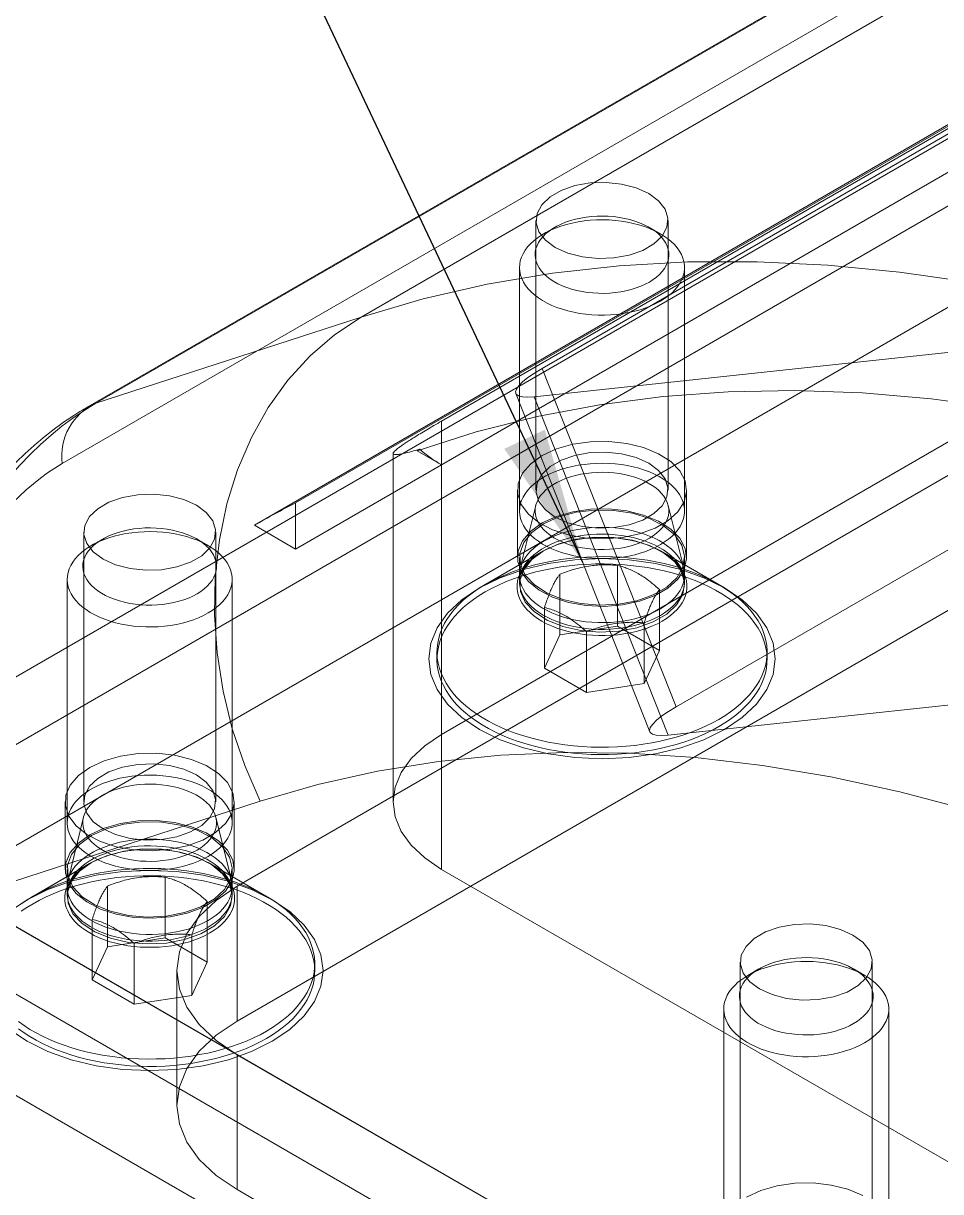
# Model space of a CAD drawing. Header units: millimetres. Extents: x 15 to 415, y 5 to 292.
# Drawn here: x 68.54 to 90.77, y 117.46 to 145.76 of the extents above; entities that cross this region are included whole.
import ezdxf

# ---------------------------------------------------------------- set-up
doc = ezdxf.new("R2010")
doc.units = ezdxf.units.MM
doc.dimstyles.new('SLDDIMSTYLE0', dxfattribs={"dimtxt": 0.18, "dimasz": 3.302, "dimexe": 0, "dimexo": 0.0625, "dimgap": 0, "dimtad": 0, "dimtih": 1, "dimtoh": 1, "dimdec": 0, "dimrnd": 1e-09, "dimzin": 0, "dimdsep": 46, "dimtxsty": 'Standard', "dimsah": 1, "dimcen": 0.09, "dimadec": 0, "dimazin": 0, "dimtfac": 3.302, "dimtdec": 0, "dimtofl": 0, "dimtmove": 0, "dimatfit": 3, "dimfxl": 1, "dimfrac": 2, "dimtolj": 1, "dimtzin": 0, "dimarcsym": 0})

msp = doc.modelspace()

# ---------------------------------------------------------------- linework, layer by layer
at = {"color": 7, "linetype": 'Continuous', "lineweight": 15}
for p, q in [((76.729, 138.646), (113.498, 159.873)), ((106.876, 157.698), (70.106, 136.472)), ((107.07, 157.784), (70.3, 136.558)), ((69.485, 135.098), (106.254, 156.325)), ((111.911, 155.372), (75.142, 134.146)), ((110.913, 154.83), (74.144, 133.603)), ((110.497, 154.252), (58.171, 124.045)), ((110.497, 154.253), (65.242, 128.128)), ((111.911, 154.254), (75.142, 133.027)), ((65.403, 128.221), (110.336, 154.16)), ((109.79, 154.087), (78.677, 136.126)), ((81.12, 137.404), (109.404, 153.733)), ((110.497, 152.62), (65.242, 126.495)), ((110.497, 150.17), (58.171, 119.962)), ((110.497, 150.17), (65.242, 124.045)), ((78.677, 128.536), (109.79, 146.497)), ((84.365, 129.209), (112.649, 145.538)), ((109.083, 145.272), (73.727, 124.862)), ((109.083, 142.006), (73.727, 121.595)), ((80.966, 140.987), (80.966, 134.455)), ((84.166, 134.455), (84.166, 140.987)), ((81.42, 140.818), (81.152, 140.664)), ((83.981, 140.664), (83.713, 140.818)), ((80.566, 139.847), (80.566, 133.951)), ((84.566, 133.951), (84.566, 139.847)), ((70.3, 136.558), (76.729, 138.646)), ((91.871, 137.892), (80.922, 136.718)), ((84.365, 129.209), (81.12, 137.404)), ((80.477, 136.799), (83.722, 128.603)), ((80.922, 136.718), (84.167, 128.523)), ((78.677, 136.126), (78.677, 128.536)), ((77.506, 135.342), (77.506, 126.903)), ((78.149, 135.446), (78.087, 135.41)), ((78.087, 135.41), (78.677, 135.069)), ((78.677, 135.069), (78.677, 125.27)), ((80.516, 134.455), (80.516, 132.822)), ((84.616, 132.822), (84.616, 134.455)), ((75.142, 134.146), (75.142, 133.027)), ((80.961, 134.083), (80.586, 132.562)), ((84.546, 132.562), (84.171, 134.083)), ((75.142, 133.027), (74.144, 133.603)), ((70.006, 133.436), (70.006, 126.903)), ((73.206, 126.903), (73.206, 133.436)), ((70.46, 133.267), (70.192, 133.112)), ((73.021, 133.112), (72.753, 133.267)), ((81.152, 132.985), (79.596, 132.087)), ((81.11, 132.961), (79.737, 132.168)), ((80.566, 132.822), (80.566, 132.169)), ((85.537, 132.087), (83.981, 132.985)), ((85.395, 132.168), (84.022, 132.961)), ((84.566, 132.169), (84.566, 132.822)), ((82.94, 132.633), (82.94, 131.163)), ((69.606, 132.296), (69.606, 126.399)), ((73.606, 126.399), (73.606, 132.296)), ((80.566, 132.4), (80.566, 132.236)), ((81.546, 132.417), (81.546, 130.948)), ((84.566, 132.236), (84.566, 132.4)), ((83.961, 132.044), (83.961, 130.574)), ((81.172, 131.612), (81.172, 130.143)), ((82.94, 131.163), (81.546, 130.948)), ((82.193, 131.023), (82.193, 129.553)), ((83.961, 130.574), (82.94, 131.163)), ((83.587, 131.239), (83.587, 129.769)), ((81.546, 130.948), (81.172, 130.143)), ((78.566, 130.536), (78.566, 130.358)), ((83.587, 129.769), (83.961, 130.574)), ((86.566, 130.358), (86.566, 130.536)), ((81.172, 130.143), (82.193, 129.553)), ((82.193, 129.553), (83.587, 129.769)), ((95.116, 129.697), (84.167, 128.523)), ((74.283, 126.92), (67.122, 124.593)), ((69.556, 126.903), (69.556, 125.27)), ((73.656, 125.27), (73.656, 126.903)), ((70.001, 126.531), (69.626, 125.011)), ((73.586, 125.011), (73.211, 126.531)), ((65.242, 125.679), (140.196, 82.409)), ((70.192, 125.433), (68.636, 124.535)), ((70.15, 125.409), (68.777, 124.616)), ((74.576, 124.535), (73.021, 125.433)), ((74.435, 124.616), (73.062, 125.409)), ((69.606, 125.27), (69.606, 124.617)), ((71.98, 125.081), (71.98, 123.611)), ((73.606, 124.617), (73.606, 125.27)), ((78.677, 125.27), (139.546, 90.132)), ((69.606, 124.848), (69.606, 124.685)), ((70.586, 124.866), (70.586, 123.396)), ((73.606, 124.685), (73.606, 124.848)), ((73.727, 121.595), (73.727, 124.862)), ((67.122, 124.593), (138.373, 83.461)), ((73, 124.492), (73, 123.022)), ((65.242, 124.046), (140.196, 80.776)), ((81.932, 114.411), (65.242, 124.046)), ((70.212, 124.061), (70.212, 122.591)), ((72.627, 123.687), (72.627, 122.217)), ((70.586, 123.396), (70.212, 122.591)), ((71.98, 123.611), (70.586, 123.396)), ((71.233, 123.471), (71.233, 122.002)), ((73, 123.022), (71.98, 123.611)), ((72.263, 122.821), (72.263, 119.554)), ((72.627, 122.217), (73, 123.022)), ((75.606, 122.807), (75.606, 122.984)), ((85.916, 123.026), (85.916, 116.494)), ((86.37, 122.857), (86.102, 122.703)), ((88.931, 122.703), (88.663, 122.857)), ((89.116, 116.494), (89.116, 123.026)), ((70.212, 122.591), (71.233, 122.002)), ((71.233, 122.002), (72.627, 122.217)), ((85.516, 121.886), (85.516, 115.99)), ((89.516, 115.99), (89.516, 121.886)), ((81.932, 111.961), (65.242, 121.596)), ((73.727, 120.78), (138.781, 83.225)), ((73.727, 117.513), (73.727, 120.78)), ((73.727, 117.513), (138.781, 79.959))]:
    msp.add_line(p, q, dxfattribs=at)
at = {"color": 7, "linetype": 'Continuous', "lineweight": 15, "flags": 128}
for points in [[(83.698, 141.64), (83.936, 141.465), (84.094, 141.262), (84.163, 141.043), (84.14, 140.821), (84.025, 140.608), (83.826, 140.418), (83.553, 140.26), (83.223, 140.145), (82.855, 140.079), (82.47, 140.065), (82.09, 140.106), (81.739, 140.197), (81.435, 140.334), (81.197, 140.51), (81.039, 140.713), (80.969, 140.932), (80.993, 141.154), (81.107, 141.366), (81.307, 141.557), (81.58, 141.714), (81.91, 141.83), (82.278, 141.896), (82.663, 141.909), (83.042, 141.869), (83.394, 141.778), (83.698, 141.64)], [(83.981, 139.031), (83.87, 138.972), (83.751, 138.917), (83.626, 138.868), (83.494, 138.825), (83.358, 138.787), (83.217, 138.756), (83.072, 138.73), (82.924, 138.711), (82.774, 138.699), (82.623, 138.693), (82.472, 138.694), (82.321, 138.702), (82.171, 138.716), (82.024, 138.736), (81.88, 138.763), (81.74, 138.796), (81.605, 138.835), (81.475, 138.88), (81.351, 138.93), (81.235, 138.986), (81.126, 139.047), (81.025, 139.112), (80.933, 139.181), (80.85, 139.254), (80.777, 139.331), (80.715, 139.411), (80.663, 139.493), (80.622, 139.577), (80.592, 139.663), (80.574, 139.749), (80.566, 139.837), (80.571, 139.924), (80.586, 140.011), (80.613, 140.097), (80.652, 140.181), (80.701, 140.264), (80.761, 140.344), (80.831, 140.422), (80.911, 140.496), (81.001, 140.566), (81.1, 140.632), (81.207, 140.694), (81.321, 140.751), (81.443, 140.803), (81.572, 140.849), (81.706, 140.89), (81.845, 140.924), (81.988, 140.953), (82.134, 140.975), (82.283, 140.99), (82.434, 140.999), (82.585, 141.002), (82.736, 140.998), (82.887, 140.987), (83.035, 140.97), (83.181, 140.946), (83.323, 140.916), (83.461, 140.88), (83.594, 140.838), (83.72, 140.79), (83.841, 140.737), (83.954, 140.679), (84.059, 140.616), (84.155, 140.549), (84.242, 140.477), (84.32, 140.403), (84.388, 140.324), (84.445, 140.243), (84.491, 140.16), (84.527, 140.075), (84.551, 139.989), (84.564, 139.902), (84.566, 139.815), (84.555, 139.727), (84.534, 139.641), (84.501, 139.556), (84.458, 139.472), (84.403, 139.391), (84.338, 139.312), (84.263, 139.236), (84.178, 139.164), (84.083, 139.095), (83.981, 139.031)], [(83.713, 139.495), (83.613, 139.442), (83.505, 139.394), (83.392, 139.351), (83.272, 139.314), (83.147, 139.283), (83.019, 139.258), (82.887, 139.239), (82.753, 139.227), (82.617, 139.221), (82.481, 139.222), (82.346, 139.23), (82.213, 139.243), (82.082, 139.264), (81.954, 139.29), (81.83, 139.323), (81.712, 139.361), (81.6, 139.405), (81.494, 139.455), (81.396, 139.509), (81.306, 139.568), (81.226, 139.631), (81.154, 139.697), (81.092, 139.767), (81.041, 139.84), (81, 139.915), (80.971, 139.991), (80.952, 140.069), (80.945, 140.147), (80.95, 140.225), (80.965, 140.303), (80.992, 140.38), (81.03, 140.455), (81.079, 140.528), (81.138, 140.599), (81.207, 140.667), (81.285, 140.73), (81.373, 140.79), (81.469, 140.846), (81.573, 140.896), (81.683, 140.942), (81.8, 140.982), (81.922, 141.016), (82.049, 141.044), (82.18, 141.066), (82.313, 141.081), (82.448, 141.09), (82.583, 141.093), (82.719, 141.089), (82.853, 141.078), (82.986, 141.061), (83.115, 141.037), (83.241, 141.008), (83.362, 140.972), (83.478, 140.931), (83.587, 140.884), (83.688, 140.832), (83.782, 140.776), (83.868, 140.715), (83.944, 140.65), (84.011, 140.582), (84.067, 140.51), (84.113, 140.437), (84.148, 140.361), (84.172, 140.284), (84.185, 140.206), (84.187, 140.127), (84.177, 140.049), (84.155, 139.972), (84.123, 139.896), (84.08, 139.821), (84.026, 139.75), (83.962, 139.68), (83.888, 139.615), (83.805, 139.553), (83.713, 139.495)], [(76.729, 138.646), (78.235, 139.086), (79.781, 139.44), (81.365, 139.707), (82.984, 139.888), (84.637, 139.981), (86.322, 139.987), (88.035, 139.906), (89.776, 139.737), (91.542, 139.482)], [(76.729, 138.646), (76.085, 138.218), (75.491, 137.707), (74.954, 137.117), (74.479, 136.456), (74.071, 135.731), (73.736, 134.949), (73.477, 134.12), (73.296, 133.252), (73.195, 132.355), (73.176, 131.438), (73.239, 130.513), (73.383, 129.588), (73.607, 128.674), (73.908, 127.782), (74.283, 126.92)], [(81.12, 137.404), (80.931, 137.29), (80.771, 137.18), (80.642, 137.077), (80.548, 136.984), (80.491, 136.902), (80.471, 136.832), (80.489, 136.778), (80.545, 136.738), (80.637, 136.715), (80.764, 136.708), (80.922, 136.718)], [(92.238, 136.438), (90.546, 136.666), (88.878, 136.808), (87.238, 136.864), (85.627, 136.835), (84.048, 136.72), (82.502, 136.52), (80.992, 136.235), (79.52, 135.864), (78.087, 135.41)], [(81.117, 135.292), (80.839, 135.092), (80.642, 134.863), (80.535, 134.615), (80.523, 134.359), (80.607, 134.108), (80.782, 133.873), (81.04, 133.665), (81.37, 133.494), (81.756, 133.368), (82.18, 133.293), (82.622, 133.272), (83.061, 133.307), (83.477, 133.395), (83.851, 133.533), (84.164, 133.714), (84.403, 133.929), (84.556, 134.169), (84.616, 134.423), (84.58, 134.678), (84.449, 134.923), (84.231, 135.145), (83.935, 135.336), (83.575, 135.485), (83.168, 135.586), (82.733, 135.635), (82.29, 135.628), (81.859, 135.566), (81.462, 135.452), (81.117, 135.292)], [(83.698, 135.108), (83.936, 134.933), (84.094, 134.73), (84.163, 134.511), (84.14, 134.289), (84.025, 134.076), (83.826, 133.885), (83.553, 133.728), (83.223, 133.613), (82.855, 133.547), (82.47, 133.533), (82.09, 133.573), (81.739, 133.665), (81.435, 133.802), (81.197, 133.977), (81.039, 134.18), (80.969, 134.399), (80.993, 134.622), (81.107, 134.834), (81.307, 135.025), (81.58, 135.182), (81.91, 135.297), (82.278, 135.364), (82.663, 135.377), (83.042, 135.337), (83.394, 135.245), (83.698, 135.108)], [(83.981, 133.135), (83.87, 133.075), (83.751, 133.021), (83.626, 132.972), (83.494, 132.928), (83.358, 132.891), (83.217, 132.859), (83.072, 132.834), (82.924, 132.815), (82.774, 132.803), (82.623, 132.797), (82.472, 132.798), (82.321, 132.805), (82.171, 132.819), (82.024, 132.84), (81.88, 132.867), (81.74, 132.9), (81.605, 132.939), (81.475, 132.984), (81.351, 133.034), (81.235, 133.09), (81.126, 133.15), (81.025, 133.215), (80.933, 133.285), (80.85, 133.358), (80.777, 133.435), (80.715, 133.514), (80.663, 133.596), (80.622, 133.681), (80.592, 133.766), (80.574, 133.853), (80.566, 133.94), (80.571, 134.028), (80.586, 134.114), (80.613, 134.2), (80.652, 134.285), (80.701, 134.368), (80.761, 134.448), (80.831, 134.525), (80.911, 134.599), (81.001, 134.67), (81.1, 134.736), (81.207, 134.798), (81.321, 134.855), (81.443, 134.907), (81.572, 134.953), (81.706, 134.993), (81.845, 135.028), (81.988, 135.056), (82.134, 135.078), (82.283, 135.094), (82.434, 135.103), (82.585, 135.106), (82.736, 135.101), (82.887, 135.091), (83.035, 135.074), (83.181, 135.05), (83.323, 135.02), (83.461, 134.984), (83.594, 134.942), (83.72, 134.894), (83.841, 134.841), (83.954, 134.783), (84.059, 134.72), (84.155, 134.653), (84.242, 134.581), (84.32, 134.506), (84.388, 134.428), (84.445, 134.347), (84.491, 134.264), (84.527, 134.179), (84.551, 134.093), (84.564, 134.006), (84.566, 133.918), (84.555, 133.831), (84.534, 133.745), (84.501, 133.659), (84.458, 133.576), (84.403, 133.494), (84.338, 133.415), (84.263, 133.339), (84.178, 133.267), (84.083, 133.199), (83.981, 133.135)], [(83.713, 133.289), (83.613, 133.236), (83.505, 133.188), (83.392, 133.146), (83.272, 133.109), (83.147, 133.077), (83.019, 133.052), (82.887, 133.034), (82.753, 133.021), (82.617, 133.016), (82.481, 133.017), (82.346, 133.024), (82.213, 133.038), (82.082, 133.058), (81.954, 133.085), (81.83, 133.117), (81.712, 133.156), (81.6, 133.2), (81.494, 133.249), (81.396, 133.303), (81.306, 133.362), (81.226, 133.425), (81.154, 133.492), (81.092, 133.562), (81.041, 133.634), (81, 133.709), (80.971, 133.785), (80.952, 133.863), (80.945, 133.941), (80.95, 134.02), (80.965, 134.098), (80.992, 134.174), (81.03, 134.25), (81.079, 134.323), (81.138, 134.393), (81.207, 134.461), (81.285, 134.525), (81.373, 134.585), (81.469, 134.64), (81.573, 134.691), (81.683, 134.736), (81.8, 134.776), (81.922, 134.81), (82.049, 134.838), (82.18, 134.86), (82.313, 134.875), (82.448, 134.884), (82.583, 134.887), (82.719, 134.883), (82.853, 134.872), (82.986, 134.855), (83.115, 134.832), (83.241, 134.802), (83.362, 134.766), (83.478, 134.725), (83.587, 134.678), (83.688, 134.627), (83.782, 134.57), (83.868, 134.509), (83.944, 134.444), (84.011, 134.376), (84.067, 134.305), (84.113, 134.231), (84.148, 134.155), (84.172, 134.078), (84.185, 134), (84.187, 133.922), (84.177, 133.844), (84.155, 133.766), (84.123, 133.69), (84.08, 133.616), (84.026, 133.544), (83.962, 133.475), (83.888, 133.409), (83.805, 133.347), (83.713, 133.289)], [(72.738, 134.089), (72.975, 133.913), (73.134, 133.71), (73.203, 133.491), (73.18, 133.269), (73.065, 133.057), (72.866, 132.866), (72.593, 132.709), (72.263, 132.593), (71.895, 132.527), (71.51, 132.514), (71.13, 132.554), (70.778, 132.645), (70.475, 132.782), (70.237, 132.958), (70.079, 133.161), (70.009, 133.38), (70.032, 133.602), (70.147, 133.815), (70.347, 134.005), (70.619, 134.163), (70.95, 134.278), (71.318, 134.344), (71.703, 134.358), (72.082, 134.317), (72.434, 134.226), (72.738, 134.089)], [(81.117, 133.659), (80.839, 133.459), (80.642, 133.23), (80.535, 132.982), (80.523, 132.726), (80.607, 132.475), (80.782, 132.24), (81.04, 132.032), (81.37, 131.861), (81.756, 131.735), (82.18, 131.66), (82.622, 131.639), (83.061, 131.673), (83.477, 131.762), (83.851, 131.9), (84.164, 132.081), (84.403, 132.296), (84.556, 132.536), (84.616, 132.79), (84.58, 133.045), (84.449, 133.29), (84.231, 133.512), (83.935, 133.703), (83.575, 133.852), (83.168, 133.953), (82.733, 134.001), (82.29, 133.995), (81.859, 133.933), (81.462, 133.819), (81.117, 133.659)], [(81.152, 133.638), (81.516, 133.805), (81.937, 133.918), (82.392, 133.972), (82.856, 133.964), (83.305, 133.895), (83.713, 133.768), (84.06, 133.59), (84.327, 133.37), (84.498, 133.121), (84.565, 132.856), (84.525, 132.588), (84.379, 132.334), (84.135, 132.106), (83.807, 131.916), (83.412, 131.776), (82.971, 131.691), (82.508, 131.668), (82.049, 131.707), (81.617, 131.806), (81.237, 131.959), (80.928, 132.16), (80.708, 132.396), (80.587, 132.655), (80.574, 132.923), (80.668, 133.185), (80.864, 133.428), (81.152, 133.638)], [(83.981, 131.583), (83.87, 131.524), (83.751, 131.469), (83.626, 131.42), (83.494, 131.377), (83.358, 131.339), (83.217, 131.308), (83.072, 131.283), (82.924, 131.264), (82.774, 131.251), (82.623, 131.246), (82.472, 131.246), (82.321, 131.254), (82.171, 131.268), (82.024, 131.288), (81.88, 131.315), (81.74, 131.348), (81.605, 131.387), (81.475, 131.432), (81.351, 131.483), (81.235, 131.538), (81.126, 131.599), (81.025, 131.664), (80.933, 131.733), (80.85, 131.807), (80.777, 131.883), (80.715, 131.963), (80.663, 132.045), (80.622, 132.129), (80.592, 132.215), (80.574, 132.301), (80.566, 132.389), (80.571, 132.476), (80.586, 132.563), (80.613, 132.649), (80.652, 132.734), (80.701, 132.816), (80.761, 132.896), (80.831, 132.974), (80.911, 133.048), (81.001, 133.118), (81.1, 133.185), (81.207, 133.246), (81.321, 133.303), (81.443, 133.355), (81.572, 133.401), (81.706, 133.442), (81.845, 133.477), (81.988, 133.505), (82.134, 133.527), (82.283, 133.543), (82.434, 133.552), (82.585, 133.554), (82.736, 133.55), (82.887, 133.539), (83.035, 133.522), (83.181, 133.498), (83.323, 133.468), (83.461, 133.432), (83.594, 133.39), (83.72, 133.343), (83.841, 133.29), (83.954, 133.231), (84.059, 133.168), (84.155, 133.101), (84.242, 133.03), (84.32, 132.955), (84.388, 132.877), (84.445, 132.796), (84.491, 132.713), (84.527, 132.628), (84.551, 132.541), (84.564, 132.454), (84.566, 132.367), (84.555, 132.28), (84.534, 132.193), (84.501, 132.108), (84.458, 132.024), (84.403, 131.943), (84.338, 131.864), (84.263, 131.788), (84.178, 131.716), (84.083, 131.647), (83.981, 131.583)], [(73.02, 131.479), (72.909, 131.42), (72.791, 131.365), (72.666, 131.316), (72.534, 131.273), (72.398, 131.235), (72.257, 131.204), (72.112, 131.179), (71.964, 131.16), (71.814, 131.147), (71.663, 131.142), (71.512, 131.142), (71.361, 131.15), (71.211, 131.164), (71.064, 131.184), (70.92, 131.211), (70.78, 131.244), (70.645, 131.283), (70.515, 131.328), (70.391, 131.379), (70.274, 131.434), (70.165, 131.495), (70.065, 131.56), (69.973, 131.629), (69.89, 131.703), (69.817, 131.779), (69.755, 131.859), (69.703, 131.941), (69.662, 132.025), (69.632, 132.111), (69.613, 132.197), (69.606, 132.285), (69.611, 132.372), (69.626, 132.459), (69.653, 132.545), (69.692, 132.63), (69.741, 132.712), (69.801, 132.792), (69.871, 132.87), (69.951, 132.944), (70.041, 133.014), (70.139, 133.081), (70.246, 133.142), (70.361, 133.199), (70.483, 133.251), (70.612, 133.297), (70.746, 133.338), (70.885, 133.373), (71.028, 133.401), (71.174, 133.423), (71.323, 133.439), (71.474, 133.448), (71.625, 133.45), (71.776, 133.446), (71.927, 133.435), (72.075, 133.418), (72.221, 133.394), (72.363, 133.364), (72.501, 133.328), (72.633, 133.286), (72.76, 133.239), (72.88, 133.186), (72.993, 133.127), (73.098, 133.064), (73.195, 132.997), (73.282, 132.926), (73.36, 132.851), (73.428, 132.773), (73.485, 132.692), (73.531, 132.609), (73.567, 132.524), (73.591, 132.437), (73.604, 132.35), (73.605, 132.263), (73.595, 132.176), (73.574, 132.089), (73.541, 132.004), (73.497, 131.92), (73.443, 131.839), (73.378, 131.76), (73.302, 131.684), (73.217, 131.612), (73.123, 131.543), (73.02, 131.479)], [(72.752, 131.943), (72.653, 131.89), (72.545, 131.842), (72.431, 131.8), (72.312, 131.762), (72.187, 131.731), (72.058, 131.706), (71.927, 131.688), (71.792, 131.675), (71.657, 131.67), (71.521, 131.67), (71.386, 131.678), (71.253, 131.692), (71.121, 131.712), (70.994, 131.739), (70.87, 131.771), (70.752, 131.81), (70.64, 131.854), (70.534, 131.903), (70.436, 131.957), (70.346, 132.016), (70.265, 132.079), (70.194, 132.146), (70.132, 132.215), (70.081, 132.288), (70.04, 132.363), (70.011, 132.439), (69.992, 132.517), (69.985, 132.595), (69.989, 132.674), (70.005, 132.751), (70.032, 132.828), (70.07, 132.904), (70.118, 132.977), (70.177, 133.047), (70.247, 133.115), (70.325, 133.179), (70.413, 133.238), (70.509, 133.294), (70.613, 133.345), (70.723, 133.39), (70.84, 133.43), (70.962, 133.464), (71.089, 133.492), (71.219, 133.514), (71.353, 133.529), (71.487, 133.538), (71.623, 133.541), (71.759, 133.537), (71.893, 133.526), (72.026, 133.509), (72.155, 133.486), (72.281, 133.456), (72.402, 133.42), (72.517, 133.379), (72.626, 133.332), (72.728, 133.281), (72.822, 133.224), (72.908, 133.163), (72.984, 133.098), (73.051, 133.03), (73.107, 132.959), (73.153, 132.885), (73.188, 132.809), (73.212, 132.732), (73.225, 132.654), (73.226, 132.576), (73.217, 132.497), (73.195, 132.42), (73.163, 132.344), (73.12, 132.27), (73.066, 132.198), (73.002, 132.129), (72.928, 132.063), (72.844, 132.001), (72.752, 131.943)], [(84.022, 131.281), (83.909, 131.22), (83.789, 131.165), (83.662, 131.115), (83.528, 131.07), (83.39, 131.032), (83.246, 130.999), (83.099, 130.973), (82.949, 130.953), (82.797, 130.94), (82.643, 130.933), (82.489, 130.933), (82.336, 130.94), (82.184, 130.953), (82.034, 130.973), (81.886, 130.999), (81.743, 131.032), (81.604, 131.07), (81.471, 131.115), (81.344, 131.165), (81.224, 131.22), (81.111, 131.281), (81.006, 131.346), (80.91, 131.415), (80.823, 131.489), (80.746, 131.566), (80.68, 131.646), (80.623, 131.728), (80.578, 131.813), (80.544, 131.9), (80.521, 131.988), (80.509, 132.076), (80.509, 132.165), (80.521, 132.254), (80.544, 132.342), (80.578, 132.428), (80.623, 132.513), (80.68, 132.596), (80.746, 132.676), (80.823, 132.753), (80.91, 132.827), (81.006, 132.896), (81.111, 132.961), (81.224, 133.022), (81.344, 133.077), (81.471, 133.127), (81.604, 133.172), (81.743, 133.21), (81.886, 133.243), (82.034, 133.269), (82.184, 133.289), (82.336, 133.302), (82.489, 133.308), (82.643, 133.308), (82.797, 133.302), (82.949, 133.289), (83.099, 133.269), (83.246, 133.243), (83.39, 133.21), (83.528, 133.172), (83.662, 133.127), (83.789, 133.077), (83.909, 133.022), (84.022, 132.961), (84.127, 132.896), (84.223, 132.827), (84.309, 132.753), (84.386, 132.676), (84.453, 132.596), (84.509, 132.513), (84.555, 132.428), (84.589, 132.342), (84.612, 132.254), (84.623, 132.165), (84.623, 132.076), (84.612, 131.988), (84.589, 131.9), (84.555, 131.813), (84.509, 131.728), (84.453, 131.646), (84.386, 131.566), (84.309, 131.489), (84.223, 131.415), (84.127, 131.346), (84.022, 131.281)], [(83.981, 131.42), (83.87, 131.361), (83.751, 131.306), (83.626, 131.257), (83.494, 131.214), (83.358, 131.176), (83.217, 131.145), (83.072, 131.119), (82.924, 131.1), (82.774, 131.088), (82.623, 131.082), (82.472, 131.083), (82.321, 131.091), (82.171, 131.105), (82.024, 131.125), (81.88, 131.152), (81.74, 131.185), (81.605, 131.224), (81.475, 131.269), (81.351, 131.319), (81.235, 131.375), (81.126, 131.436), (81.025, 131.501), (80.933, 131.57), (80.85, 131.643), (80.777, 131.72), (80.715, 131.8), (80.663, 131.882), (80.622, 131.966), (80.592, 132.051), (80.574, 132.138), (80.566, 132.225), (80.571, 132.313), (80.586, 132.4), (80.613, 132.486), (80.652, 132.57), (80.701, 132.653), (80.761, 132.733), (80.831, 132.811), (80.911, 132.885), (81.001, 132.955), (81.1, 133.021), (81.207, 133.083), (81.321, 133.14), (81.443, 133.192), (81.572, 133.238), (81.706, 133.279), (81.845, 133.313), (81.988, 133.342), (82.134, 133.364), (82.283, 133.379), (82.434, 133.388), (82.585, 133.391), (82.736, 133.387), (82.887, 133.376), (83.035, 133.359), (83.181, 133.335), (83.323, 133.305), (83.461, 133.269), (83.594, 133.227), (83.72, 133.179), (83.841, 133.126), (83.954, 133.068), (84.059, 133.005), (84.155, 132.938), (84.242, 132.866), (84.32, 132.791), (84.388, 132.713), (84.445, 132.632), (84.491, 132.549), (84.527, 132.464), (84.551, 132.378), (84.564, 132.291), (84.566, 132.204), (84.555, 132.116), (84.534, 132.03), (84.501, 131.945), (84.458, 131.861), (84.403, 131.779), (84.338, 131.701), (84.263, 131.625), (84.178, 131.552), (84.083, 131.484), (83.981, 131.42)], [(81.152, 132.985), (81.516, 133.151), (81.937, 133.265), (82.392, 133.319), (82.856, 133.311), (83.305, 133.242), (83.713, 133.114), (84.06, 132.936), (84.327, 132.717), (84.498, 132.468), (84.565, 132.202), (84.525, 131.935), (84.379, 131.681), (84.135, 131.453), (83.807, 131.263), (83.412, 131.122), (82.971, 131.038), (82.508, 131.015), (82.049, 131.053), (81.617, 131.152), (81.237, 131.306), (80.928, 131.506), (80.708, 131.742), (80.587, 132.001), (80.574, 132.269), (80.668, 132.532), (80.864, 132.775), (81.152, 132.985)], [(79.596, 132.087), (79.168, 131.797), (78.824, 131.473), (78.572, 131.122), (78.418, 130.752), (78.366, 130.372), (78.418, 129.993), (78.572, 129.623), (78.824, 129.272), (79.168, 128.947), (79.596, 128.658), (80.098, 128.411), (80.66, 128.212), (81.268, 128.066), (81.909, 127.978), (82.566, 127.948), (83.223, 127.978), (83.864, 128.066), (84.473, 128.212), (85.035, 128.411), (85.536, 128.658), (85.964, 128.947), (86.309, 129.272), (86.561, 129.623), (86.715, 129.993), (86.766, 130.372), (86.715, 130.752), (86.561, 131.122), (86.309, 131.473), (85.964, 131.797), (85.536, 132.087), (85.035, 132.334), (84.473, 132.533), (83.864, 132.678), (83.223, 132.767), (82.566, 132.797), (81.909, 132.767), (81.268, 132.678), (80.66, 132.533), (80.098, 132.334), (79.596, 132.087)], [(85.395, 128.903), (85.24, 128.818), (85.078, 128.739), (84.909, 128.664), (84.733, 128.595), (84.551, 128.531), (84.363, 128.473), (84.171, 128.42), (83.973, 128.374), (83.772, 128.334), (83.567, 128.3), (83.36, 128.272), (83.15, 128.251), (82.939, 128.237), (82.726, 128.228), (82.513, 128.227), (82.3, 128.232), (82.088, 128.243), (81.878, 128.261), (81.669, 128.285), (81.463, 128.316), (81.26, 128.353), (81.06, 128.396), (80.865, 128.446), (80.675, 128.501), (80.49, 128.562), (80.311, 128.629), (80.138, 128.701), (79.973, 128.778), (79.814, 128.86), (79.664, 128.947), (79.521, 129.038), (79.388, 129.134), (79.263, 129.234), (79.147, 129.337), (79.042, 129.444), (78.946, 129.554), (78.861, 129.666), (78.786, 129.781), (78.722, 129.898), (78.668, 130.018), (78.626, 130.138), (78.595, 130.26), (78.575, 130.382), (78.567, 130.505), (78.57, 130.628), (78.584, 130.751), (78.609, 130.873), (78.646, 130.994), (78.694, 131.113), (78.752, 131.232), (78.822, 131.348), (78.902, 131.462), (78.993, 131.573), (79.093, 131.681), (79.204, 131.786), (79.324, 131.888), (79.453, 131.986), (79.591, 132.079), (79.738, 132.168), (79.892, 132.253), (80.055, 132.333), (80.224, 132.407), (80.4, 132.477), (80.582, 132.541), (80.769, 132.599), (80.962, 132.651), (81.159, 132.697), (81.361, 132.737), (81.565, 132.771), (81.773, 132.799), (81.983, 132.82), (82.194, 132.835), (82.407, 132.843), (82.62, 132.845), (82.832, 132.84), (83.044, 132.828), (83.255, 132.81), (83.464, 132.786), (83.67, 132.755), (83.873, 132.718), (84.072, 132.675), (84.268, 132.626), (84.458, 132.57), (84.643, 132.509), (84.822, 132.443), (84.994, 132.371), (85.16, 132.294), (85.318, 132.211), (85.469, 132.124), (85.611, 132.033), (85.745, 131.937), (85.87, 131.838), (85.985, 131.734), (86.091, 131.628), (86.187, 131.518), (86.272, 131.405), (86.347, 131.29), (86.411, 131.173), (86.464, 131.054), (86.507, 130.933), (86.538, 130.812), (86.557, 130.689), (86.566, 130.566), (86.563, 130.443), (86.549, 130.321), (86.524, 130.199), (86.487, 130.078), (86.439, 129.958), (86.38, 129.84), (86.311, 129.723), (86.231, 129.61), (86.14, 129.498), (86.039, 129.39), (85.929, 129.285), (85.809, 129.183), (85.679, 129.086), (85.541, 128.992), (85.395, 128.903)], [(85.395, 128.726), (85.24, 128.641), (85.078, 128.561), (84.909, 128.487), (84.733, 128.417), (84.551, 128.353), (84.363, 128.295), (84.171, 128.243), (83.973, 128.197), (83.772, 128.157), (83.567, 128.123), (83.36, 128.095), (83.15, 128.074), (82.939, 128.059), (82.726, 128.051), (82.513, 128.049), (82.3, 128.054), (82.088, 128.066), (81.878, 128.084), (81.669, 128.108), (81.463, 128.139), (81.26, 128.176), (81.06, 128.219), (80.865, 128.268), (80.675, 128.324), (80.49, 128.385), (80.311, 128.451), (80.138, 128.523), (79.973, 128.6), (79.814, 128.683), (79.664, 128.77), (79.521, 128.861), (79.388, 128.957), (79.263, 129.056), (79.147, 129.16), (79.042, 129.266), (78.946, 129.376), (78.861, 129.489), (78.786, 129.604), (78.722, 129.721), (78.668, 129.84), (78.626, 129.961), (78.595, 130.082), (78.575, 130.205), (78.567, 130.328), (78.57, 130.451), (78.584, 130.573), (78.609, 130.695), (78.646, 130.816), (78.694, 130.936), (78.752, 131.054), (78.822, 131.171), (78.902, 131.284), (78.993, 131.396), (79.093, 131.504), (79.204, 131.609), (79.324, 131.711), (79.453, 131.808), (79.591, 131.902), (79.738, 131.991), (79.892, 132.076), (80.055, 132.155), (80.224, 132.23), (80.4, 132.299), (80.582, 132.363), (80.769, 132.421), (80.962, 132.474), (81.159, 132.52), (81.361, 132.56), (81.565, 132.594), (81.773, 132.622), (81.983, 132.643), (82.194, 132.657), (82.407, 132.666), (82.62, 132.667), (82.832, 132.662), (83.044, 132.651), (83.255, 132.633), (83.464, 132.609), (83.67, 132.578), (83.873, 132.541), (84.072, 132.498), (84.268, 132.448), (84.458, 132.393), (84.643, 132.332), (84.822, 132.265), (84.994, 132.193), (85.16, 132.116), (85.318, 132.034), (85.469, 131.947), (85.611, 131.856), (85.745, 131.76), (85.87, 131.66), (85.985, 131.557), (86.091, 131.45), (86.187, 131.34), (86.272, 131.228), (86.347, 131.113), (86.411, 130.995), (86.464, 130.876), (86.507, 130.756), (86.538, 130.634), (86.557, 130.512), (86.566, 130.389), (86.563, 130.266), (86.549, 130.143), (86.524, 130.021), (86.487, 129.9), (86.439, 129.78), (86.38, 129.662), (86.311, 129.546), (86.231, 129.432), (86.14, 129.321), (86.039, 129.213), (85.929, 129.108), (85.809, 129.006), (85.679, 128.908), (85.541, 128.815), (85.395, 128.726)], [(84.167, 128.523), (84.009, 128.513), (83.882, 128.52), (83.79, 128.543), (83.734, 128.582), (83.716, 128.637), (83.736, 128.707), (83.794, 128.789), (83.888, 128.882), (84.016, 128.985), (84.176, 129.095), (84.365, 129.209)], [(78.677, 125.27), (78.27, 125.546), (77.942, 125.855), (77.701, 126.19), (77.555, 126.542), (77.506, 126.903), (77.555, 127.264), (77.701, 127.617), (77.942, 127.952), (78.27, 128.261), (78.677, 128.536)], [(70.157, 127.74), (69.879, 127.541), (69.682, 127.311), (69.575, 127.063), (69.563, 126.807), (69.646, 126.556), (69.822, 126.321), (70.08, 126.113), (70.41, 125.942), (70.796, 125.816), (71.22, 125.741), (71.662, 125.72), (72.101, 125.755), (72.517, 125.843), (72.891, 125.981), (73.204, 126.162), (73.443, 126.377), (73.596, 126.618), (73.655, 126.871), (73.619, 127.126), (73.489, 127.371), (73.271, 127.594), (72.975, 127.784), (72.615, 127.933), (72.208, 128.035), (71.773, 128.083), (71.329, 128.076), (70.899, 128.014), (70.502, 127.9), (70.157, 127.74)], [(91.473, 126.702), (89.782, 127.148), (88.11, 127.509), (86.459, 127.786), (84.831, 127.977), (83.229, 128.082), (81.655, 128.102), (80.111, 128.036), (78.6, 127.885), (77.123, 127.648), (75.684, 127.326), (74.283, 126.92)], [(72.738, 127.556), (72.975, 127.381), (73.134, 127.178), (73.203, 126.959), (73.18, 126.737), (73.065, 126.524), (72.866, 126.334), (72.593, 126.176), (72.263, 126.061), (71.895, 125.995), (71.51, 125.981), (71.13, 126.021), (70.778, 126.113), (70.475, 126.25), (70.237, 126.425), (70.079, 126.628), (70.009, 126.847), (70.032, 127.07), (70.147, 127.282), (70.347, 127.473), (70.619, 127.63), (70.95, 127.746), (71.318, 127.812), (71.703, 127.825), (72.082, 127.785), (72.434, 127.694), (72.738, 127.556)], [(73.02, 125.583), (72.909, 125.524), (72.791, 125.469), (72.666, 125.42), (72.534, 125.377), (72.398, 125.339), (72.257, 125.307), (72.112, 125.282), (71.964, 125.263), (71.814, 125.251), (71.663, 125.245), (71.512, 125.246), (71.361, 125.253), (71.211, 125.267), (71.064, 125.288), (70.92, 125.315), (70.78, 125.348), (70.645, 125.387), (70.515, 125.432), (70.391, 125.482), (70.274, 125.538), (70.165, 125.599), (70.065, 125.664), (69.973, 125.733), (69.89, 125.806), (69.817, 125.883), (69.755, 125.963), (69.703, 126.045), (69.662, 126.129), (69.632, 126.214), (69.613, 126.301), (69.606, 126.388), (69.611, 126.476), (69.626, 126.563), (69.653, 126.649), (69.692, 126.733), (69.741, 126.816), (69.801, 126.896), (69.871, 126.973), (69.951, 127.048), (70.041, 127.118), (70.139, 127.184), (70.246, 127.246), (70.361, 127.303), (70.483, 127.355), (70.612, 127.401), (70.746, 127.442), (70.885, 127.476), (71.028, 127.505), (71.174, 127.527), (71.323, 127.542), (71.474, 127.551), (71.625, 127.554), (71.776, 127.55), (71.927, 127.539), (72.075, 127.522), (72.221, 127.498), (72.363, 127.468), (72.501, 127.432), (72.633, 127.39), (72.76, 127.342), (72.88, 127.289), (72.993, 127.231), (73.098, 127.168), (73.195, 127.101), (73.282, 127.029), (73.36, 126.954), (73.428, 126.876), (73.485, 126.795), (73.531, 126.712), (73.567, 126.627), (73.591, 126.541), (73.604, 126.454), (73.605, 126.367), (73.595, 126.279), (73.574, 126.193), (73.541, 126.108), (73.497, 126.024), (73.443, 125.942), (73.378, 125.864), (73.302, 125.788), (73.217, 125.715), (73.123, 125.647), (73.02, 125.583)], [(72.752, 125.738), (72.653, 125.685), (72.545, 125.636), (72.431, 125.594), (72.312, 125.557), (72.187, 125.526), (72.058, 125.501), (71.927, 125.482), (71.792, 125.47), (71.657, 125.464), (71.521, 125.465), (71.386, 125.472), (71.253, 125.486), (71.121, 125.506), (70.994, 125.533), (70.87, 125.565), (70.752, 125.604), (70.64, 125.648), (70.534, 125.697), (70.436, 125.752), (70.346, 125.81), (70.265, 125.873), (70.194, 125.94), (70.132, 126.01), (70.081, 126.082), (70.04, 126.157), (70.011, 126.234), (69.992, 126.311), (69.985, 126.39), (69.989, 126.468), (70.005, 126.546), (70.032, 126.623), (70.07, 126.698), (70.118, 126.771), (70.177, 126.842), (70.247, 126.909), (70.325, 126.973), (70.413, 127.033), (70.509, 127.088), (70.613, 127.139), (70.723, 127.184), (70.84, 127.224), (70.962, 127.258), (71.089, 127.286), (71.219, 127.308), (71.353, 127.324), (71.487, 127.333), (71.623, 127.335), (71.759, 127.331), (71.893, 127.32), (72.026, 127.303), (72.155, 127.28), (72.281, 127.25), (72.402, 127.215), (72.517, 127.173), (72.626, 127.127), (72.728, 127.075), (72.822, 127.018), (72.908, 126.957), (72.984, 126.892), (73.051, 126.824), (73.107, 126.753), (73.153, 126.679), (73.188, 126.603), (73.212, 126.526), (73.225, 126.448), (73.226, 126.37), (73.217, 126.292), (73.195, 126.214), (73.163, 126.138), (73.12, 126.064), (73.066, 125.992), (73.002, 125.923), (72.928, 125.857), (72.844, 125.795), (72.752, 125.738)], [(70.157, 126.107), (69.879, 125.908), (69.682, 125.678), (69.575, 125.43), (69.563, 125.174), (69.646, 124.923), (69.822, 124.688), (70.08, 124.48), (70.41, 124.309), (70.796, 124.183), (71.22, 124.108), (71.662, 124.087), (72.101, 124.122), (72.517, 124.21), (72.891, 124.348), (73.204, 124.529), (73.443, 124.744), (73.596, 124.985), (73.655, 125.238), (73.619, 125.493), (73.489, 125.738), (73.271, 125.961), (72.975, 126.151), (72.615, 126.3), (72.208, 126.401), (71.773, 126.45), (71.329, 126.443), (70.899, 126.381), (70.502, 126.267), (70.157, 126.107)], [(70.192, 126.087), (70.556, 126.253), (70.977, 126.366), (71.432, 126.42), (71.896, 126.413), (72.345, 126.343), (72.753, 126.216), (73.1, 126.038), (73.367, 125.818), (73.538, 125.569), (73.605, 125.304), (73.565, 125.037), (73.419, 124.782), (73.175, 124.554), (72.847, 124.365), (72.451, 124.224), (72.011, 124.139), (71.548, 124.116), (71.089, 124.155), (70.657, 124.254), (70.277, 124.408), (69.968, 124.608), (69.747, 124.844), (69.627, 125.103), (69.614, 125.371), (69.708, 125.633), (69.904, 125.876), (70.192, 126.087)], [(73.02, 124.031), (72.909, 123.972), (72.791, 123.918), (72.666, 123.869), (72.534, 123.825), (72.398, 123.788), (72.257, 123.756), (72.112, 123.731), (71.964, 123.712), (71.814, 123.7), (71.663, 123.694), (71.512, 123.695), (71.361, 123.702), (71.211, 123.716), (71.064, 123.737), (70.92, 123.763), (70.78, 123.796), (70.645, 123.836), (70.515, 123.88), (70.391, 123.931), (70.274, 123.986), (70.165, 124.047), (70.065, 124.112), (69.973, 124.182), (69.89, 124.255), (69.817, 124.332), (69.755, 124.411), (69.703, 124.493), (69.662, 124.577), (69.632, 124.663), (69.613, 124.75), (69.606, 124.837), (69.611, 124.924), (69.626, 125.011), (69.653, 125.097), (69.692, 125.182), (69.741, 125.264), (69.801, 125.345), (69.871, 125.422), (69.951, 125.496), (70.041, 125.567), (70.139, 125.633), (70.246, 125.695), (70.361, 125.752), (70.483, 125.803), (70.612, 125.85), (70.746, 125.89), (70.885, 125.925), (71.028, 125.953), (71.174, 125.975), (71.323, 125.991), (71.474, 126), (71.625, 126.002), (71.776, 125.998), (71.927, 125.988), (72.075, 125.97), (72.221, 125.947), (72.363, 125.917), (72.501, 125.881), (72.633, 125.839), (72.76, 125.791), (72.88, 125.738), (72.993, 125.68), (73.098, 125.617), (73.195, 125.549), (73.282, 125.478), (73.36, 125.403), (73.428, 125.325), (73.485, 125.244), (73.531, 125.161), (73.567, 125.076), (73.591, 124.99), (73.604, 124.903), (73.605, 124.815), (73.595, 124.728), (73.574, 124.641), (73.541, 124.556), (73.497, 124.472), (73.443, 124.391), (73.378, 124.312), (73.302, 124.236), (73.217, 124.164), (73.123, 124.096), (73.02, 124.031)], [(73.062, 123.729), (72.949, 123.668), (72.829, 123.613), (72.701, 123.563), (72.568, 123.518), (72.429, 123.48), (72.286, 123.447), (72.139, 123.421), (71.989, 123.401), (71.837, 123.388), (71.683, 123.382), (71.529, 123.382), (71.376, 123.388), (71.223, 123.401), (71.073, 123.421), (70.926, 123.447), (70.783, 123.48), (70.644, 123.518), (70.511, 123.563), (70.384, 123.613), (70.263, 123.668), (70.151, 123.729), (70.046, 123.794), (69.95, 123.863), (69.863, 123.937), (69.786, 124.014), (69.719, 124.094), (69.663, 124.177), (69.618, 124.262), (69.583, 124.348), (69.561, 124.436), (69.549, 124.525), (69.549, 124.614), (69.561, 124.702), (69.583, 124.79), (69.618, 124.877), (69.663, 124.962), (69.719, 125.044), (69.786, 125.124), (69.863, 125.201), (69.95, 125.275), (70.046, 125.344), (70.151, 125.409), (70.263, 125.47), (70.384, 125.525), (70.511, 125.575), (70.644, 125.62), (70.783, 125.658), (70.926, 125.691), (71.073, 125.717), (71.223, 125.737), (71.376, 125.75), (71.529, 125.757), (71.683, 125.757), (71.837, 125.75), (71.989, 125.737), (72.139, 125.717), (72.286, 125.691), (72.429, 125.658), (72.568, 125.62), (72.701, 125.575), (72.829, 125.525), (72.949, 125.47), (73.062, 125.409), (73.167, 125.344), (73.262, 125.275), (73.349, 125.201), (73.426, 125.124), (73.493, 125.044), (73.549, 124.962), (73.595, 124.877), (73.629, 124.79), (73.652, 124.702), (73.663, 124.614), (73.663, 124.525), (73.652, 124.436), (73.629, 124.348), (73.595, 124.262), (73.549, 124.177), (73.493, 124.094), (73.426, 124.014), (73.349, 123.937), (73.262, 123.863), (73.167, 123.794), (73.062, 123.729)], [(73.02, 123.868), (72.909, 123.809), (72.791, 123.754), (72.666, 123.705), (72.534, 123.662), (72.398, 123.624), (72.257, 123.593), (72.112, 123.567), (71.964, 123.549), (71.814, 123.536), (71.663, 123.53), (71.512, 123.531), (71.361, 123.539), (71.211, 123.553), (71.064, 123.573), (70.92, 123.6), (70.78, 123.633), (70.645, 123.672), (70.515, 123.717), (70.391, 123.768), (70.274, 123.823), (70.165, 123.884), (70.065, 123.949), (69.973, 124.018), (69.89, 124.092), (69.817, 124.168), (69.755, 124.248), (69.703, 124.33), (69.662, 124.414), (69.632, 124.5), (69.613, 124.586), (69.606, 124.674), (69.611, 124.761), (69.626, 124.848), (69.653, 124.934), (69.692, 125.018), (69.741, 125.101), (69.801, 125.181), (69.871, 125.259), (69.951, 125.333), (70.041, 125.403), (70.139, 125.47), (70.246, 125.531), (70.361, 125.588), (70.483, 125.64), (70.612, 125.686), (70.746, 125.727), (70.885, 125.761), (71.028, 125.79), (71.174, 125.812), (71.323, 125.828), (71.474, 125.837), (71.625, 125.839), (71.776, 125.835), (71.927, 125.824), (72.075, 125.807), (72.221, 125.783), (72.363, 125.753), (72.501, 125.717), (72.633, 125.675), (72.76, 125.628), (72.88, 125.574), (72.993, 125.516), (73.098, 125.453), (73.195, 125.386), (73.282, 125.315), (73.36, 125.24), (73.428, 125.162), (73.485, 125.081), (73.531, 124.997), (73.567, 124.913), (73.591, 124.826), (73.604, 124.739), (73.605, 124.652), (73.595, 124.565), (73.574, 124.478), (73.541, 124.393), (73.497, 124.309), (73.443, 124.228), (73.378, 124.149), (73.302, 124.073), (73.217, 124.001), (73.123, 123.932), (73.02, 123.868)], [(70.192, 125.433), (70.556, 125.6), (70.977, 125.713), (71.432, 125.767), (71.896, 125.759), (72.345, 125.69), (72.753, 125.563), (73.1, 125.385), (73.367, 125.165), (73.538, 124.916), (73.605, 124.651), (73.565, 124.383), (73.419, 124.129), (73.175, 123.901), (72.847, 123.711), (72.451, 123.571), (72.011, 123.486), (71.548, 123.463), (71.089, 123.502), (70.657, 123.601), (70.277, 123.754), (69.968, 123.955), (69.747, 124.191), (69.627, 124.45), (69.614, 124.718), (69.708, 124.98), (69.904, 125.223), (70.192, 125.433)], [(68.208, 121.395), (68.636, 121.106), (69.137, 120.859), (69.699, 120.66), (70.308, 120.515), (70.949, 120.426), (71.606, 120.396), (72.263, 120.426), (72.904, 120.515), (73.513, 120.66), (74.075, 120.859), (74.576, 121.106), (75.004, 121.395), (75.348, 121.72), (75.601, 122.071), (75.754, 122.441), (75.806, 122.821), (75.754, 123.2), (75.601, 123.57), (75.348, 123.921), (75.004, 124.246), (74.576, 124.535), (74.075, 124.782), (73.513, 124.981), (72.904, 125.127), (72.263, 125.215), (71.606, 125.245), (70.949, 125.215), (70.308, 125.127), (69.699, 124.981), (69.137, 124.782), (68.636, 124.535)], [(68.493, 124.434), (68.631, 124.527), (68.778, 124.617), (68.932, 124.701), (69.094, 124.781), (69.264, 124.856), (69.44, 124.925), (69.622, 124.989), (69.809, 125.047), (70.002, 125.099), (70.199, 125.145), (70.401, 125.186), (70.605, 125.22), (70.813, 125.247), (71.023, 125.268), (71.234, 125.283), (71.446, 125.291), (71.659, 125.293), (71.872, 125.288), (72.084, 125.276), (72.295, 125.259), (72.504, 125.234), (72.71, 125.203), (72.913, 125.166), (73.112, 125.123), (73.307, 125.074), (73.498, 125.019), (73.683, 124.958), (73.862, 124.891), (74.034, 124.819), (74.2, 124.742), (74.358, 124.66), (74.509, 124.573), (74.651, 124.481), (74.785, 124.386), (74.91, 124.286), (75.025, 124.183), (75.131, 124.076), (75.226, 123.966), (75.312, 123.853), (75.387, 123.738), (75.451, 123.621), (75.504, 123.502), (75.546, 123.381), (75.577, 123.26), (75.597, 123.137), (75.606, 123.015), (75.603, 122.892), (75.589, 122.769), (75.563, 122.647), (75.527, 122.526), (75.479, 122.406), (75.42, 122.288), (75.351, 122.172), (75.27, 122.058), (75.18, 121.947), (75.079, 121.838), (74.969, 121.733), (74.848, 121.632), (74.719, 121.534), (74.581, 121.44), (74.435, 121.351)], [(68.493, 124.257), (68.631, 124.35), (68.778, 124.439), (68.932, 124.524), (69.094, 124.604), (69.264, 124.678), (69.44, 124.748), (69.622, 124.811), (69.809, 124.87), (70.002, 124.922), (70.199, 124.968), (70.401, 125.008), (70.605, 125.042), (70.813, 125.07), (71.023, 125.091), (71.234, 125.106), (71.446, 125.114), (71.659, 125.115), (71.872, 125.111), (72.084, 125.099), (72.295, 125.081), (72.504, 125.057), (72.71, 125.026), (72.913, 124.989), (73.112, 124.946), (73.307, 124.896), (73.498, 124.841), (73.683, 124.78), (73.862, 124.714), (74.034, 124.642), (74.2, 124.564), (74.358, 124.482), (74.509, 124.395), (74.651, 124.304), (74.785, 124.208), (74.91, 124.109), (75.025, 124.005), (75.131, 123.898), (75.226, 123.789), (75.312, 123.676), (75.387, 123.561), (75.451, 123.444), (75.504, 123.325), (75.546, 123.204), (75.577, 123.083), (75.597, 122.96), (75.606, 122.837), (75.603, 122.714), (75.589, 122.592), (75.563, 122.47), (75.527, 122.349), (75.479, 122.229), (75.42, 122.111), (75.351, 121.994), (75.27, 121.88), (75.18, 121.769), (75.079, 121.661), (74.969, 121.556), (74.848, 121.454), (74.719, 121.357), (74.581, 121.263), (74.435, 121.174)], [(73.727, 124.862), (73.218, 124.517), (72.808, 124.131), (72.508, 123.713), (72.325, 123.272), (72.263, 122.821), (72.325, 122.369), (72.508, 121.929), (72.808, 121.51), (73.218, 121.124), (73.727, 120.78)], [(68.636, 124.535), (68.208, 124.246)], [(88.647, 123.68), (88.885, 123.504), (89.044, 123.301), (89.113, 123.082), (89.09, 122.86), (88.975, 122.647), (88.776, 122.457), (88.503, 122.299), (88.173, 122.184), (87.804, 122.118), (87.419, 122.104), (87.04, 122.145), (86.688, 122.236), (86.385, 122.373), (86.147, 122.549), (85.989, 122.752), (85.919, 122.971), (85.942, 123.193), (86.057, 123.405), (86.257, 123.596), (86.529, 123.753), (86.859, 123.869), (87.228, 123.935), (87.613, 123.948), (87.992, 123.908), (88.344, 123.817), (88.647, 123.68)], [(88.662, 121.534), (88.562, 121.481), (88.455, 121.433), (88.341, 121.39), (88.222, 121.353), (88.097, 121.322), (87.968, 121.297), (87.836, 121.278), (87.702, 121.266), (87.567, 121.26), (87.431, 121.261), (87.296, 121.269), (87.162, 121.283), (87.031, 121.303), (86.904, 121.329), (86.78, 121.362), (86.662, 121.4), (86.55, 121.445), (86.444, 121.494), (86.346, 121.548), (86.256, 121.607), (86.175, 121.67), (86.104, 121.736), (86.042, 121.806), (85.991, 121.879), (85.95, 121.954), (85.921, 122.03), (85.902, 122.108), (85.895, 122.186), (85.899, 122.264), (85.915, 122.342), (85.942, 122.419), (85.98, 122.494), (86.028, 122.568), (86.087, 122.638), (86.156, 122.706), (86.235, 122.769), (86.323, 122.829), (86.419, 122.885), (86.522, 122.935), (86.633, 122.981), (86.75, 123.021), (86.872, 123.055), (86.999, 123.083), (87.129, 123.105), (87.262, 123.12), (87.397, 123.129), (87.533, 123.132), (87.669, 123.128), (87.803, 123.117), (87.936, 123.1), (88.065, 123.076), (88.191, 123.047), (88.312, 123.011), (88.427, 122.97), (88.536, 122.923), (88.638, 122.871), (88.732, 122.815), (88.818, 122.754), (88.894, 122.689), (88.96, 122.621), (89.017, 122.549), (89.063, 122.476), (89.098, 122.4), (89.122, 122.323), (89.135, 122.245), (89.136, 122.166), (89.126, 122.088), (89.105, 122.011), (89.073, 121.935), (89.03, 121.86), (88.976, 121.789), (88.911, 121.719), (88.837, 121.654), (88.754, 121.592), (88.662, 121.534)], [(88.93, 121.07), (88.819, 121.011), (88.701, 120.956), (88.576, 120.907), (88.444, 120.864), (88.308, 120.826), (88.166, 120.795), (88.022, 120.769), (87.874, 120.751), (87.724, 120.738), (87.573, 120.732), (87.421, 120.733), (87.271, 120.741), (87.121, 120.755), (86.974, 120.775), (86.83, 120.802), (86.69, 120.835), (86.555, 120.874), (86.425, 120.919), (86.301, 120.969), (86.184, 121.025), (86.075, 121.086), (85.975, 121.151), (85.883, 121.22), (85.8, 121.293), (85.727, 121.37), (85.665, 121.45), (85.613, 121.532), (85.572, 121.616), (85.542, 121.702), (85.523, 121.788), (85.516, 121.876), (85.52, 121.963), (85.536, 122.05), (85.563, 122.136), (85.601, 122.22), (85.651, 122.303), (85.711, 122.383), (85.781, 122.461), (85.861, 122.535), (85.951, 122.605), (86.049, 122.671), (86.156, 122.733), (86.271, 122.79), (86.393, 122.842), (86.522, 122.888), (86.656, 122.929), (86.795, 122.963), (86.938, 122.992), (87.084, 123.014), (87.233, 123.029), (87.384, 123.039), (87.535, 123.041), (87.686, 123.037), (87.836, 123.026), (87.985, 123.009), (88.13, 122.985), (88.273, 122.955), (88.411, 122.919), (88.543, 122.877), (88.67, 122.829), (88.79, 122.776), (88.903, 122.718), (89.008, 122.655), (89.105, 122.588), (89.192, 122.517), (89.27, 122.442), (89.337, 122.363), (89.395, 122.282), (89.441, 122.199), (89.477, 122.114), (89.501, 122.028), (89.514, 121.941), (89.515, 121.854), (89.505, 121.767), (89.484, 121.68), (89.451, 121.595), (89.407, 121.511), (89.353, 121.43), (89.288, 121.351), (89.212, 121.275), (89.127, 121.203), (89.033, 121.134), (88.93, 121.07)], [(74.435, 121.351), (74.28, 121.266), (74.118, 121.187), (73.949, 121.112), (73.773, 121.043), (73.591, 120.979), (73.403, 120.921), (73.21, 120.869), (73.013, 120.822), (72.812, 120.782), (72.607, 120.748), (72.4, 120.721), (72.19, 120.699), (71.978, 120.685), (71.766, 120.677), (71.553, 120.675), (71.34, 120.68), (71.128, 120.691), (70.917, 120.709), (70.709, 120.734), (70.502, 120.764), (70.299, 120.801), (70.1, 120.845), (69.905, 120.894), (69.715, 120.949), (69.53, 121.01), (69.351, 121.077), (69.178, 121.149), (69.012, 121.226), (68.854, 121.308), (68.703, 121.395), (68.561, 121.487), (68.427, 121.582)], [(74.435, 121.174), (74.28, 121.089), (74.118, 121.009), (73.949, 120.935), (73.773, 120.865), (73.591, 120.802), (73.403, 120.744), (73.21, 120.691), (73.013, 120.645), (72.812, 120.605), (72.607, 120.571), (72.4, 120.543), (72.19, 120.522), (71.978, 120.507), (71.766, 120.499), (71.553, 120.498), (71.34, 120.503), (71.128, 120.514), (70.917, 120.532), (70.709, 120.556), (70.502, 120.587), (70.299, 120.624), (70.1, 120.667), (69.905, 120.717), (69.715, 120.772), (69.53, 120.833), (69.351, 120.899), (69.178, 120.971), (69.012, 121.049), (68.854, 121.131), (68.703, 121.218), (68.561, 121.309), (68.427, 121.405)], [(73.727, 121.595), (73.218, 121.251), (72.808, 120.865), (72.508, 120.446), (72.325, 120.006), (72.263, 119.554), (72.325, 119.103), (72.508, 118.662), (72.808, 118.244), (73.218, 117.858), (73.727, 117.513)], [(88.885, 117.375), (88.525, 117.524), (88.118, 117.625), (87.682, 117.674), (87.239, 117.667), (86.809, 117.605), (86.412, 117.491), (86.066, 117.331)]]:
    msp.add_lwpolyline(points, dxfattribs=at)
at = {"color": 7, "linetype": 'Continuous', "lineweight": 15}
for centre, radius, start, end in [((70.876, 135.279), 1.403, 114.2357, 187.3926), ((80.259, 137.844), 3.194, 228.6619, 240.3213), ((85.79, 113.361), 23.354, 117.1265, 119.9134)]:
    msp.add_arc(centre, radius, start, end, dxfattribs=at)
for centre, major_axis, ratio, start_param, end_param in [((71.606, 127.656), (2.109, 9.533), 0.64454, 0.533072, 1.894149), ((69.485, 128.881), (2.258, 6.567), 0.546966, 0.561145, 1.855615)]:
    msp.add_ellipse(centre, major_axis=major_axis, ratio=ratio, start_param=start_param, end_param=end_param, dxfattribs=at)
for points, knots in [([(70.106, 136.472), (69.978, 136.395), (69.635, 136.188), (69.1, 135.795), (68.507, 135.28), (67.942, 134.702), (67.408, 134.067), (66.907, 133.379), (66.442, 132.644), (66.015, 131.867), (65.629, 131.05), (65.286, 130.199), (64.99, 129.319), (64.746, 128.414), (64.592, 127.677), (64.525, 127.243), (64.506, 127.115)], [0, 0, 0, 0, 0.041969, 0.112167, 0.183007, 0.254852, 0.327604, 0.401354, 0.476316, 0.552755, 0.630919, 0.711006, 0.793143, 0.877371, 0.963646, 1, 1, 1, 1]), ([(78.677, 136.126), (78.615, 136.09), (78.489, 136.017), (78.316, 135.915), (78.157, 135.819), (78.016, 135.733), (77.894, 135.656), (77.789, 135.588), (77.701, 135.527), (77.621, 135.469), (77.557, 135.416), (77.515, 135.372), (77.501, 135.34), (77.515, 135.32), (77.563, 135.313), (77.653, 135.322), (77.781, 135.347), (77.943, 135.387), (78.08, 135.426), (78.149, 135.446)], [0, 0, 0, 0, 0.043765, 0.087897, 0.133161, 0.178797, 0.222553, 0.266593, 0.311448, 0.35655, 0.416748, 0.477411, 0.539371, 0.601713, 0.679386, 0.757643, 0.83758, 0.91804, 1, 1, 1, 1]), ([(80.566, 132.239), (80.567, 132.25), (80.567, 132.286), (80.576, 132.346), (80.596, 132.42), (80.626, 132.492), (80.666, 132.563), (80.714, 132.632), (80.771, 132.699), (80.837, 132.765), (80.899, 132.818), (80.94, 132.848), (80.953, 132.859)], [0, 0, 0, 0, 0.055689, 0.175227, 0.293159, 0.407946, 0.519482, 0.628413, 0.735515, 0.841442, 0.94668, 1, 1, 1, 1]), ([(84.182, 132.856), (84.208, 132.837), (84.26, 132.796), (84.329, 132.733), (84.389, 132.668), (84.441, 132.602), (84.484, 132.534), (84.518, 132.466), (84.543, 132.398), (84.56, 132.328), (84.566, 132.273), (84.566, 132.241), (84.566, 132.233)], [0, 0, 0, 0, 0.101174, 0.204981, 0.308991, 0.413486, 0.518867, 0.625674, 0.734574, 0.84627, 0.961211, 1, 1, 1, 1]), ([(81.546, 132.417), (81.606, 132.44), (81.726, 132.487), (81.912, 132.545), (82.101, 132.593), (82.283, 132.624), (82.455, 132.642), (82.618, 132.648), (82.78, 132.645), (82.887, 132.637), (82.94, 132.633)], [0, 0, 0, 0, 0.132309, 0.264581, 0.399812, 0.535019, 0.650206, 0.76541, 0.882694, 1, 1, 1, 1]), ([(82.94, 132.633), (82.991, 132.62), (83.082, 132.595), (83.218, 132.545), (83.347, 132.487), (83.477, 132.416), (83.624, 132.321), (83.786, 132.198), (83.902, 132.095), (83.961, 132.044)], [0, 0, 0, 0, 0.151871, 0.275586, 0.399271, 0.526055, 0.652845, 0.825661, 1, 1, 1, 1]), ([(81.172, 131.612), (81.188, 131.661), (81.221, 131.758), (81.27, 131.895), (81.321, 132.022), (81.37, 132.131), (81.416, 132.221), (81.459, 132.296), (81.503, 132.362), (81.531, 132.399), (81.546, 132.417)], [0, 0, 0, 0, 0.132309, 0.264581, 0.399812, 0.535019, 0.650206, 0.76541, 0.882694, 1, 1, 1, 1]), ([(83.961, 132.044), (83.944, 132.023), (83.912, 131.981), (83.862, 131.904), (83.812, 131.813), (83.763, 131.711), (83.717, 131.602), (83.673, 131.49), (83.63, 131.368), (83.601, 131.282), (83.587, 131.239)], [0, 0, 0, 0, 0.132309, 0.264581, 0.399812, 0.535019, 0.650206, 0.76541, 0.882694, 1, 1, 1, 1]), ([(82.193, 131.023), (82.135, 131.074), (82.019, 131.177), (81.858, 131.299), (81.713, 131.393), (81.583, 131.465), (81.454, 131.523), (81.316, 131.574), (81.223, 131.599), (81.172, 131.612)], [0, 0, 0, 0, 0.1729315, 0.3471541, 0.470751, 0.5943426, 0.7212197, 0.8481291, 1, 1, 1, 1]), ([(83.587, 131.239), (83.527, 131.243), (83.406, 131.253), (83.221, 131.254), (83.032, 131.242), (82.85, 131.218), (82.677, 131.182), (82.515, 131.138), (82.353, 131.085), (82.246, 131.044), (82.193, 131.023)], [0, 0, 0, 0, 0.132309, 0.264581, 0.399812, 0.535019, 0.650206, 0.76541, 0.882694, 1, 1, 1, 1]), ([(69.606, 124.687), (69.606, 124.698), (69.607, 124.734), (69.616, 124.795), (69.636, 124.868), (69.666, 124.94), (69.705, 125.011), (69.754, 125.08), (69.811, 125.147), (69.877, 125.213), (69.939, 125.266), (69.979, 125.297), (69.993, 125.307)], [0, 0, 0, 0, 0.055689, 0.175227, 0.293159, 0.407946, 0.519482, 0.628413, 0.735515, 0.841442, 0.94668, 1, 1, 1, 1]), ([(70.586, 124.866), (70.646, 124.889), (70.766, 124.935), (70.952, 124.994), (71.141, 125.041), (71.323, 125.073), (71.495, 125.09), (71.658, 125.096), (71.82, 125.094), (71.926, 125.085), (71.98, 125.081)], [0, 0, 0, 0, 0.132309, 0.264581, 0.399812, 0.535019, 0.650206, 0.76541, 0.882694, 1, 1, 1, 1]), ([(71.98, 125.081), (72.03, 125.068), (72.122, 125.043), (72.258, 124.993), (72.387, 124.936), (72.517, 124.864), (72.664, 124.769), (72.826, 124.646), (72.942, 124.544), (73, 124.492)], [0, 0, 0, 0, 0.151871, 0.275586, 0.399271, 0.526055, 0.652845, 0.825661, 1, 1, 1, 1]), ([(73.222, 125.305), (73.248, 125.285), (73.3, 125.245), (73.368, 125.181), (73.429, 125.116), (73.481, 125.05), (73.524, 124.983), (73.558, 124.915), (73.583, 124.846), (73.6, 124.776), (73.606, 124.721), (73.606, 124.689), (73.606, 124.681)], [0, 0, 0, 0, 0.101174, 0.204981, 0.308991, 0.413486, 0.518867, 0.625674, 0.734574, 0.84627, 0.961211, 1, 1, 1, 1]), ([(70.212, 124.061), (70.228, 124.109), (70.26, 124.207), (70.31, 124.344), (70.361, 124.471), (70.41, 124.579), (70.456, 124.67), (70.499, 124.745), (70.543, 124.81), (70.571, 124.847), (70.586, 124.866)], [0, 0, 0, 0, 0.132309, 0.264581, 0.399812, 0.535019, 0.650206, 0.76541, 0.882694, 1, 1, 1, 1]), ([(73, 124.492), (72.984, 124.471), (72.952, 124.429), (72.902, 124.352), (72.852, 124.261), (72.803, 124.159), (72.757, 124.051), (72.713, 123.938), (72.67, 123.817), (72.641, 123.73), (72.627, 123.687)], [0, 0, 0, 0, 0.132309, 0.264581, 0.399812, 0.535019, 0.650206, 0.76541, 0.882694, 1, 1, 1, 1]), ([(71.233, 123.471), (71.175, 123.523), (71.059, 123.625), (70.898, 123.747), (70.753, 123.841), (70.623, 123.913), (70.494, 123.972), (70.356, 124.023), (70.263, 124.047), (70.212, 124.061)], [0, 0, 0, 0, 0.1729315, 0.3471541, 0.470751, 0.5943426, 0.7212197, 0.8481291, 1, 1, 1, 1]), ([(72.627, 123.687), (72.567, 123.692), (72.446, 123.701), (72.261, 123.702), (72.072, 123.691), (71.889, 123.666), (71.717, 123.63), (71.555, 123.586), (71.393, 123.533), (71.286, 123.492), (71.233, 123.471)], [0, 0, 0, 0, 0.132309, 0.264581, 0.399812, 0.535019, 0.650206, 0.76541, 0.882694, 1, 1, 1, 1])]:
    msp.add_open_spline(points, degree=3, knots=knots, dxfattribs=at)

# ---------------------------------------------------------------- leaders
at = {"color": 7, "linetype": 'Continuous', "lineweight": 0}
msp.add_leader([(82.1, 132.701), (62.936, 173.234)], dimstyle='SLDDIMSTYLE0', dxfattribs=at)

doc.saveas('drawing.dxf')
